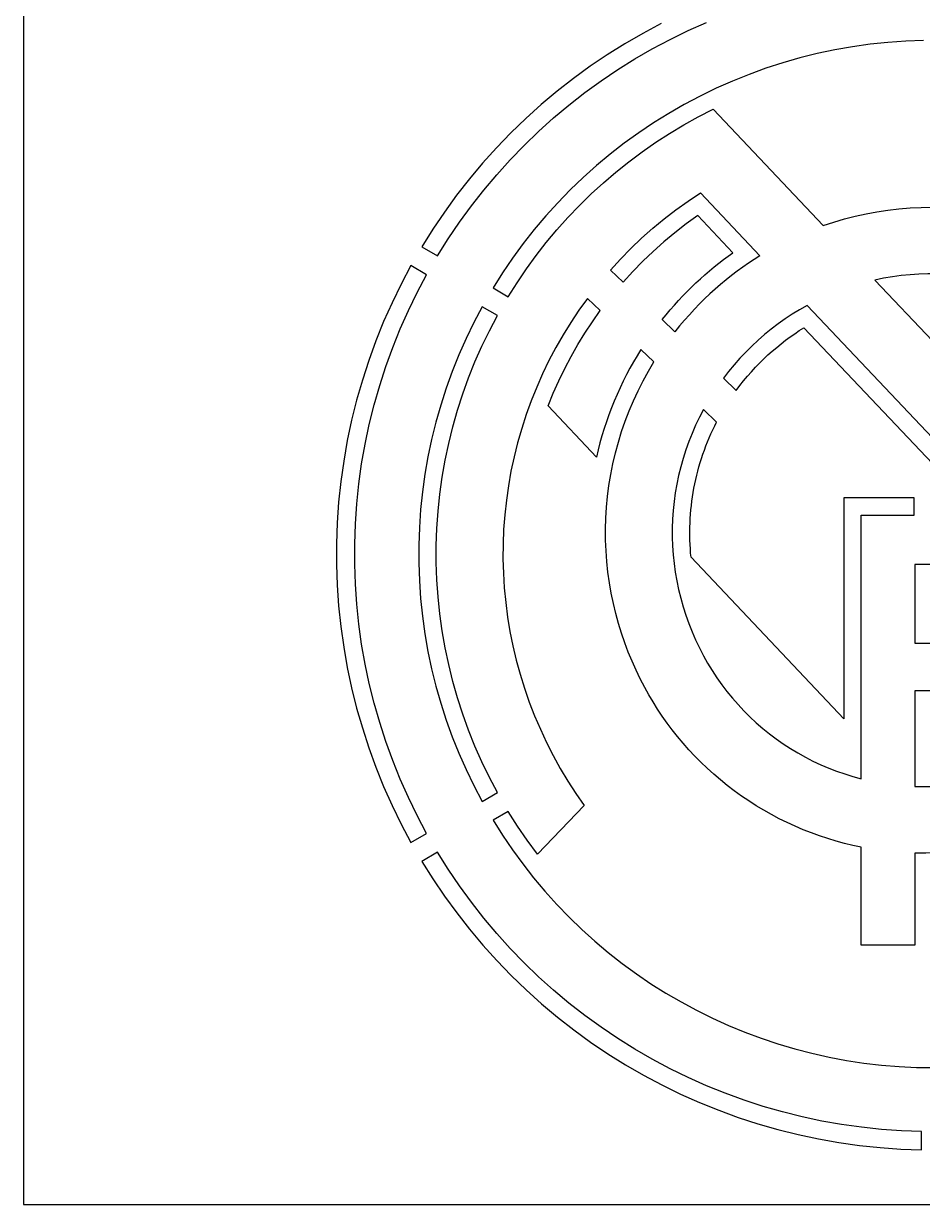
# Model space of a CAD drawing. Header units: millimetres. Extents: x 2193 to 2693, y 298 to 798.
# Drawn here: x 2192.7 to 2439.9, y 297.9 to 622.9 of the extents above; entities that cross this region are included whole.
import ezdxf

# ---------------------------------------------------------------- set-up
doc = ezdxf.new("R2010")
doc.units = ezdxf.units.MM
doc.layers.add('Default_Layer', color=1, linetype='Continuous', true_color=0xff0000)

msp = doc.modelspace()

# ---------------------------------------------------------------- linework, layer by layer
at = {"layer": 'Default_Layer'}
msp.add_lwpolyline([(2192.72, 297.91), (2692.72, 297.91), (2692.72, 797.91), (2192.72, 797.91)], close=True, dxfattribs=at)
for points in [[(2368.06, 622.87), (2363.04, 620.19), (2358.1, 617.33), (2353.27, 614.31), (2348.55, 611.12), (2343.94, 607.76), (2339.45, 604.25), (2335.09, 600.58), (2330.86, 596.77), (2326.76, 592.81), (2322.8, 588.71), (2318.98, 584.47), (2315.32, 580.11), (2311.81, 575.62), (2308.46, 571.01), (2305.27, 566.28), (2302.24, 561.45)], [(2306.57, 558.95), (2309.51, 563.64), (2312.61, 568.22), (2315.87, 572.7), (2319.28, 577.05), (2322.84, 581.29), (2326.55, 585.4), (2330.4, 589.37), (2334.38, 593.22), (2338.49, 596.92), (2342.73, 600.47), (2347.09, 603.88), (2351.57, 607.13), (2356.16, 610.22), (2360.85, 613.15), (2365.64, 615.92), (2370.53, 618.52), (2375.5, 620.94), (2380.56, 623.19)], [(2440.26, 618.2), (2435.35, 618.03), (2430.45, 617.69), (2425.56, 617.17), (2420.69, 616.49), (2415.85, 615.64), (2411.04, 614.62), (2406.27, 613.44), (2401.55, 612.09), (2396.87, 610.58), (2392.25, 608.9), (2387.69, 607.07), (2383.19, 605.07), (2378.77, 602.93), (2374.43, 600.63), (2370.17, 598.18), (2365.99, 595.58), (2361.91, 592.84), (2357.93, 589.96), (2354.05, 586.94), (2350.28, 583.79), (2346.61, 580.52), (2343.07, 577.11), (2339.64, 573.59), (2336.34, 569.94), (2333.17, 566.19), (2330.13, 562.32), (2327.23, 558.36), (2324.47, 554.29), (2321.85, 550.13)], [(2326.03, 547.72), (2328.46, 551.57), (2331.01, 555.34), (2333.69, 559.02), (2336.49, 562.61), (2339.41, 566.11), (2342.44, 569.51), (2345.59, 572.8), (2348.84, 575.99), (2352.2, 579.06), (2355.66, 582.02), (2359.22, 584.87), (2362.86, 587.6), (2366.6, 590.2), (2370.42, 592.67), (2374.33, 595.02), (2378.3, 597.24), (2382.35, 599.32)], [(2382.35, 599.32), (2412.67, 567.28)], [(2354.13, 555.06), (2356.88, 558.08), (2359.74, 561), (2362.71, 563.82), (2365.76, 566.54), (2368.91, 569.15), (2372.15, 571.65), (2375.47, 574.03), (2378.87, 576.3)], [(2378.87, 576.3), (2395.27, 558.97)], [(2412.67, 567.28), (2415.57, 568.25), (2418.5, 569.11), (2421.46, 569.87), (2424.44, 570.53), (2427.44, 571.09), (2430.46, 571.55), (2433.5, 571.9), (2436.54, 572.15), (2439.59, 572.3), (2442.64, 572.34), (2445.7, 572.28), (2448.75, 572.11), (2451.79, 571.84), (2454.82, 571.47), (2457.84, 570.99), (2460.84, 570.41), (2463.81, 569.73), (2466.77, 568.95), (2469.69, 568.07), (2472.58, 567.09)], [(2378.16, 570.03), (2374.96, 567.73), (2371.85, 565.32), (2368.81, 562.8), (2365.87, 560.18), (2363.02, 557.45), (2360.27, 554.63), (2357.62, 551.72)], [(2387.82, 559.83), (2378.16, 570.03)], [(2302.24, 561.45), (2306.57, 558.95)], [(2368.38, 541.41), (2369.47, 542.77), (2370.58, 544.09), (2371.71, 545.39), (2372.86, 546.67), (2374.03, 547.91), (2375.22, 549.14), (2376.42, 550.33), (2377.63, 551.5), (2378.86, 552.64), (2380.11, 553.75), (2381.37, 554.83), (2382.64, 555.89), (2385.21, 557.91), (2387.82, 559.83)], [(2395.27, 558.97), (2393.69, 557.97), (2392.12, 556.93), (2390.56, 555.85), (2389.01, 554.73), (2387.47, 553.56), (2385.95, 552.36), (2384.45, 551.11), (2382.96, 549.82), (2381.49, 548.49), (2380.04, 547.12), (2378.62, 545.71), (2377.21, 544.26), (2375.84, 542.76), (2374.49, 541.23), (2373.17, 539.66), (2371.88, 538.06)], [(2299.24, 556.26), (2296.56, 551.21), (2294.06, 546.07), (2291.74, 540.85), (2289.61, 535.55), (2287.66, 530.18), (2285.89, 524.75), (2284.32, 519.25), (2282.94, 513.71), (2281.75, 508.12), (2280.76, 502.49), (2279.97, 496.83), (2279.37, 491.15), (2278.98, 485.45), (2278.78, 479.74), (2278.78, 474.03), (2278.98, 468.32), (2279.37, 462.62), (2279.97, 456.93), (2280.76, 451.28), (2281.75, 445.65), (2282.94, 440.06), (2284.32, 434.51), (2285.89, 429.02), (2287.66, 423.59), (2289.61, 418.22), (2291.74, 412.92), (2294.06, 407.7), (2296.56, 402.56), (2299.24, 397.51)], [(2303.57, 553.76), (2299.24, 556.26)], [(2303.57, 400.01), (2300.98, 404.9), (2298.56, 409.88), (2296.32, 414.93), (2294.25, 420.07), (2292.36, 425.27), (2290.66, 430.53), (2289.14, 435.85), (2287.8, 441.22), (2286.66, 446.63), (2285.7, 452.08), (2284.93, 457.56), (2284.35, 463.07), (2283.97, 468.59), (2283.78, 474.12), (2283.78, 479.65), (2283.97, 485.18), (2284.35, 490.7), (2284.93, 496.2), (2285.7, 501.68), (2286.66, 507.13), (2287.8, 512.55), (2289.14, 517.92), (2290.66, 523.24), (2292.36, 528.5), (2294.25, 533.7), (2296.32, 538.83), (2298.56, 543.89), (2300.98, 548.87), (2303.57, 553.76)], [(2357.62, 551.72), (2354.13, 555.06)], [(2458.45, 552.15), (2456.05, 552.66), (2453.64, 553.09), (2451.21, 553.44), (2448.78, 553.7), (2446.34, 553.88), (2443.89, 553.98), (2441.44, 553.99), (2438.99, 553.91), (2436.54, 553.76), (2434.11, 553.52), (2431.68, 553.19), (2429.26, 552.78), (2426.86, 552.29)], [(2321.85, 550.13), (2326.03, 547.72)], [(2426.86, 552.29), (2442.72, 535.54), (2458.45, 552.15)], [(2347.81, 547.26), (2345.46, 543.98), (2343.23, 540.62), (2341.11, 537.19), (2339.11, 533.69), (2337.23, 530.12), (2335.48, 526.48), (2333.85, 522.79), (2332.34, 519.05), (2330.97, 515.26), (2329.72, 511.42), (2328.61, 507.54), (2327.63, 503.63), (2326.78, 499.69), (2326.07, 495.71), (2325.5, 491.72), (2325.06, 487.71), (2324.76, 483.69), (2324.6, 479.66), (2324.57, 475.62), (2324.68, 471.59), (2324.93, 467.56), (2325.32, 463.55), (2325.84, 459.55), (2326.5, 455.57), (2327.3, 451.61), (2328.23, 447.69), (2329.29, 443.8), (2330.49, 439.94), (2331.81, 436.13), (2333.27, 432.37), (2334.85, 428.66), (2336.56, 425.01), (2338.39, 421.41), (2340.35, 417.88), (2342.42, 414.42), (2344.61, 411.03), (2346.92, 407.72)], [(2351.33, 543.9), (2347.81, 547.26)], [(2318.85, 544.94), (2316.56, 540.61), (2314.43, 536.2), (2312.46, 531.72), (2310.63, 527.17), (2308.97, 522.57), (2307.47, 517.91), (2306.13, 513.2), (2304.95, 508.44), (2303.94, 503.65), (2303.1, 498.83), (2302.42, 493.98), (2301.91, 489.11), (2301.58, 484.23), (2301.41, 479.33), (2301.41, 474.44), (2301.58, 469.54), (2301.91, 464.66), (2302.42, 459.79), (2303.1, 454.94), (2303.94, 450.11), (2304.95, 445.32), (2306.13, 440.57), (2307.47, 435.86), (2308.97, 431.2), (2310.63, 426.59), (2312.46, 422.05), (2314.43, 417.57), (2316.56, 413.16), (2318.85, 408.83)], [(2323.03, 542.52), (2318.85, 544.94)], [(2336.99, 517.67), (2338.39, 521.14), (2339.91, 524.57), (2341.55, 527.94), (2343.29, 531.26), (2345.14, 534.52), (2347.1, 537.71), (2349.16, 540.84), (2351.33, 543.9)], [(2408.23, 545.29), (2406.17, 544.12), (2404.16, 542.89), (2402.18, 541.58), (2400.25, 540.22), (2398.37, 538.79), (2396.53, 537.3), (2394.75, 535.75), (2393.02, 534.14), (2391.34, 532.48), (2389.72, 530.76), (2388.16, 528.98), (2386.65, 527.16), (2385.21, 525.29)], [(2476.96, 545.02), (2442.72, 508.84), (2408.23, 545.29)], [(2323.03, 411.24), (2320.83, 415.42), (2318.78, 419.68), (2316.87, 424), (2315.12, 428.38), (2313.52, 432.82), (2312.07, 437.32), (2310.78, 441.86), (2309.65, 446.45), (2308.68, 451.07), (2307.86, 455.72), (2307.21, 460.4), (2306.72, 465.09), (2306.4, 469.8), (2306.23, 474.52), (2306.23, 479.24), (2306.4, 483.96), (2306.72, 488.67), (2307.21, 493.37), (2307.86, 498.05), (2308.68, 502.7), (2309.65, 507.32), (2310.78, 511.91), (2312.07, 516.45), (2313.52, 520.94), (2315.12, 525.39), (2316.87, 529.77), (2318.78, 534.09), (2320.83, 538.34), (2323.03, 542.52)], [(2371.88, 538.06), (2368.38, 541.41)], [(2388.73, 521.92), (2389.73, 523.26), (2390.76, 524.56), (2391.82, 525.84), (2392.9, 527.08), (2394.01, 528.28), (2395.14, 529.45), (2396.29, 530.59), (2397.46, 531.69), (2398.65, 532.75), (2399.86, 533.78), (2401.08, 534.78), (2402.31, 535.73), (2403.55, 536.65), (2404.81, 537.53), (2406.08, 538.38), (2407.35, 539.19)], [(2407.35, 539.19), (2442.72, 501.82), (2458.68, 518.68), (2544.81, 427.67)], [(2362.53, 533.17), (2361.49, 531.48), (2360.48, 529.76), (2359.51, 528.02), (2358.57, 526.26), (2357.66, 524.47), (2356.8, 522.66), (2355.97, 520.83), (2355.17, 518.98), (2354.42, 517.11), (2353.71, 515.22), (2353.03, 513.32), (2352.4, 511.4), (2351.81, 509.46), (2351.26, 507.52), (2350.75, 505.56), (2350.28, 503.59)], [(2366.09, 529.75), (2362.53, 533.17)], [(2363.57, 440.18), (2362.35, 442.52), (2361.18, 444.92), (2360.08, 447.38), (2359.04, 449.9), (2358.07, 452.48), (2357.17, 455.11), (2356.34, 457.8), (2355.59, 460.53), (2354.93, 463.31), (2354.35, 466.14), (2353.85, 469), (2353.45, 471.89), (2353.14, 474.82), (2352.93, 477.77), (2352.81, 480.75), (2352.79, 483.74), (2352.87, 486.74), (2353.06, 489.75), (2353.34, 492.76), (2353.73, 495.77), (2354.22, 498.77), (2354.82, 501.76), (2355.52, 504.73), (2356.31, 507.67), (2357.21, 510.58), (2358.2, 513.46), (2359.3, 516.3), (2360.48, 519.1), (2361.75, 521.84), (2363.12, 524.54), (2364.56, 527.18), (2366.09, 529.75)], [(2385.21, 525.29), (2388.73, 521.92)], [(2350.28, 503.59), (2336.99, 517.67)], [(2379.73, 516.69), (2378.6, 514.53), (2377.56, 512.33), (2376.58, 510.1), (2375.69, 507.83), (2374.87, 505.54), (2374.13, 503.22), (2373.47, 500.87), (2372.89, 498.51), (2372.4, 496.12), (2371.98, 493.72), (2371.65, 491.31), (2371.4, 488.88), (2371.23, 486.45), (2371.15, 484.02), (2371.15, 481.58), (2371.23, 479.15), (2371.39, 476.72), (2371.64, 474.29), (2371.97, 471.88), (2372.39, 469.48), (2372.88, 467.1), (2373.46, 464.73), (2374.12, 462.38), (2374.86, 460.06), (2375.67, 457.77), (2376.57, 455.5), (2377.54, 453.27), (2378.59, 451.07), (2379.71, 448.91)], [(2383.35, 513.22), (2379.73, 516.69)], [(2376.31, 476.02), (2376.2, 477.18), (2376.11, 478.35), (2376.04, 479.53), (2376, 480.71), (2375.97, 481.89), (2375.97, 483.08), (2375.98, 484.27), (2376.02, 485.47), (2376.08, 486.66), (2376.16, 487.86), (2376.26, 489.05), (2376.39, 490.25), (2376.53, 491.44), (2376.7, 492.63), (2376.89, 493.83), (2377.1, 495.02), (2377.34, 496.2), (2377.59, 497.38), (2377.87, 498.56), (2378.17, 499.73), (2378.49, 500.9), (2378.83, 502.06), (2379.19, 503.22), (2379.57, 504.36), (2379.97, 505.5), (2380.4, 506.64), (2380.84, 507.76), (2381.31, 508.87), (2381.79, 509.97), (2382.29, 511.07), (2382.81, 512.15), (2383.35, 513.22)], [(2423.12, 415.03), (2423.12, 487.55), (2437.72, 487.55), (2437.72, 492.38), (2418.29, 492.38), (2418.29, 431.55), (2376.31, 476.02)], [(2442.72, 417.78), (2442.72, 434.42), (2467.44, 434.42), (2467.44, 457.24), (2442.72, 457.24), (2442.72, 469.21), (2469.32, 469.21), (2469.32, 492.38), (2447.72, 492.38), (2447.72, 487.55), (2464.49, 487.55), (2464.49, 474.04), (2437.89, 474.04), (2437.89, 452.41), (2462.61, 452.41), (2462.61, 439.25), (2437.89, 439.25), (2437.89, 412.93)], [(2379.71, 448.91), (2380.87, 446.85), (2382.1, 444.83), (2383.39, 442.86), (2384.76, 440.94), (2386.19, 439.06), (2387.68, 437.23), (2389.23, 435.45), (2390.85, 433.73), (2392.52, 432.07), (2394.25, 430.46), (2396.03, 428.91), (2397.87, 427.43), (2399.76, 426.01), (2401.69, 424.66), (2403.67, 423.37), (2405.69, 422.15), (2407.75, 421), (2409.85, 419.93), (2411.99, 418.92), (2414.16, 417.99), (2416.36, 417.14), (2418.59, 416.36), (2420.84, 415.66), (2423.12, 415.03)], [(2423.12, 396.22), (2420.81, 396.71), (2418.52, 397.27), (2416.22, 397.89), (2413.94, 398.58), (2411.67, 399.33), (2409.41, 400.14), (2407.17, 401.03), (2404.95, 401.97), (2402.75, 402.98), (2400.58, 404.05), (2398.43, 405.18), (2396.32, 406.37), (2394.23, 407.63), (2392.19, 408.94), (2390.18, 410.3), (2388.21, 411.73), (2386.28, 413.2), (2384.4, 414.73), (2382.56, 416.3), (2380.77, 417.92), (2379.03, 419.59), (2377.35, 421.3), (2375.71, 423.05), (2374.13, 424.83), (2372.61, 426.65), (2371.14, 428.51), (2369.73, 430.39), (2368.38, 432.3), (2367.09, 434.24), (2365.86, 436.2), (2364.68, 438.18), (2363.57, 440.18)], [(2437.89, 412.93), (2440.21, 412.9), (2442.52, 412.94), (2444.83, 413.06), (2447.13, 413.25), (2449.43, 413.53), (2451.72, 413.88), (2453.99, 414.31), (2456.25, 414.81), (2458.48, 415.4), (2460.7, 416.05), (2462.9, 416.78), (2465.07, 417.59), (2467.21, 418.46), (2469.32, 419.41), (2471.39, 420.43), (2473.44, 421.52), (2475.44, 422.67)], [(2318.85, 408.83), (2323.03, 411.24)], [(2346.92, 407.72), (2334.04, 394.29)], [(2486.16, 407.72), (2483.6, 406.18), (2480.99, 404.74), (2478.33, 403.38), (2475.63, 402.12), (2472.88, 400.95), (2470.1, 399.87), (2467.28, 398.89), (2464.43, 398.01), (2461.55, 397.22), (2458.64, 396.54), (2455.72, 395.95), (2452.77, 395.47), (2449.81, 395.09), (2446.84, 394.81), (2443.86, 394.63), (2440.88, 394.55), (2437.89, 394.57)], [(2326.03, 406.05), (2321.85, 403.63)], [(2321.85, 403.63), (2324.43, 399.53), (2327.15, 395.52), (2330.01, 391.6), (2333.01, 387.78), (2336.13, 384.07), (2339.37, 380.47), (2342.74, 376.98), (2346.23, 373.61), (2349.83, 370.36), (2353.54, 367.24), (2357.35, 364.24), (2361.26, 361.38), (2365.27, 358.65), (2369.38, 356.07), (2373.56, 353.62), (2377.83, 351.32), (2382.18, 349.17), (2386.6, 347.17), (2391.08, 345.32), (2395.62, 343.63), (2400.22, 342.09), (2404.87, 340.71), (2409.56, 339.49), (2414.3, 338.43), (2419.06, 337.54), (2423.86, 336.81), (2428.67, 336.25), (2433.51, 335.85), (2438.35, 335.61), (2443.2, 335.55)], [(2334.04, 394.29), (2331.23, 398.11), (2328.56, 402.04), (2326.03, 406.05)], [(2299.24, 397.51), (2303.57, 400.01)], [(2306.57, 394.81), (2302.24, 392.31)], [(2439.72, 317.94), (2434.19, 318.14), (2428.67, 318.54), (2423.17, 319.12), (2417.69, 319.9), (2412.24, 320.86), (2406.83, 322.02), (2401.46, 323.36), (2396.15, 324.89), (2390.88, 326.6), (2385.69, 328.5), (2380.56, 330.57), (2375.5, 332.82), (2370.53, 335.25), (2365.64, 337.85), (2360.85, 340.62), (2356.16, 343.55), (2351.57, 346.64), (2347.09, 349.89), (2342.73, 353.3), (2338.49, 356.85), (2334.38, 360.55), (2330.4, 364.39), (2326.55, 368.37), (2322.84, 372.48), (2319.28, 376.71), (2315.87, 381.07), (2312.61, 385.54), (2309.51, 390.13), (2306.57, 394.81)], [(2437.89, 394.57), (2437.89, 369.29), (2423.12, 369.29), (2423.12, 396.22)], [(2302.24, 392.31), (2305.27, 387.47), (2308.47, 382.74), (2311.84, 378.12), (2315.36, 373.62), (2319.03, 369.24), (2322.86, 365), (2326.83, 360.89), (2330.94, 356.92), (2335.19, 353.1), (2339.57, 349.43), (2344.07, 345.91), (2348.69, 342.55), (2353.43, 339.36), (2358.27, 336.33), (2363.22, 333.47), (2368.27, 330.79), (2373.4, 328.29), (2378.62, 325.96), (2383.92, 323.82), (2389.29, 321.86), (2394.72, 320.1), (2400.21, 318.52), (2405.76, 317.13), (2411.35, 315.94), (2416.97, 314.95), (2422.63, 314.15), (2428.31, 313.55), (2434.01, 313.15), (2439.72, 312.94)], [(2439.72, 312.94), (2439.72, 317.94)]]:
    msp.add_lwpolyline(points, dxfattribs=at)

doc.saveas('drawing.dxf')
